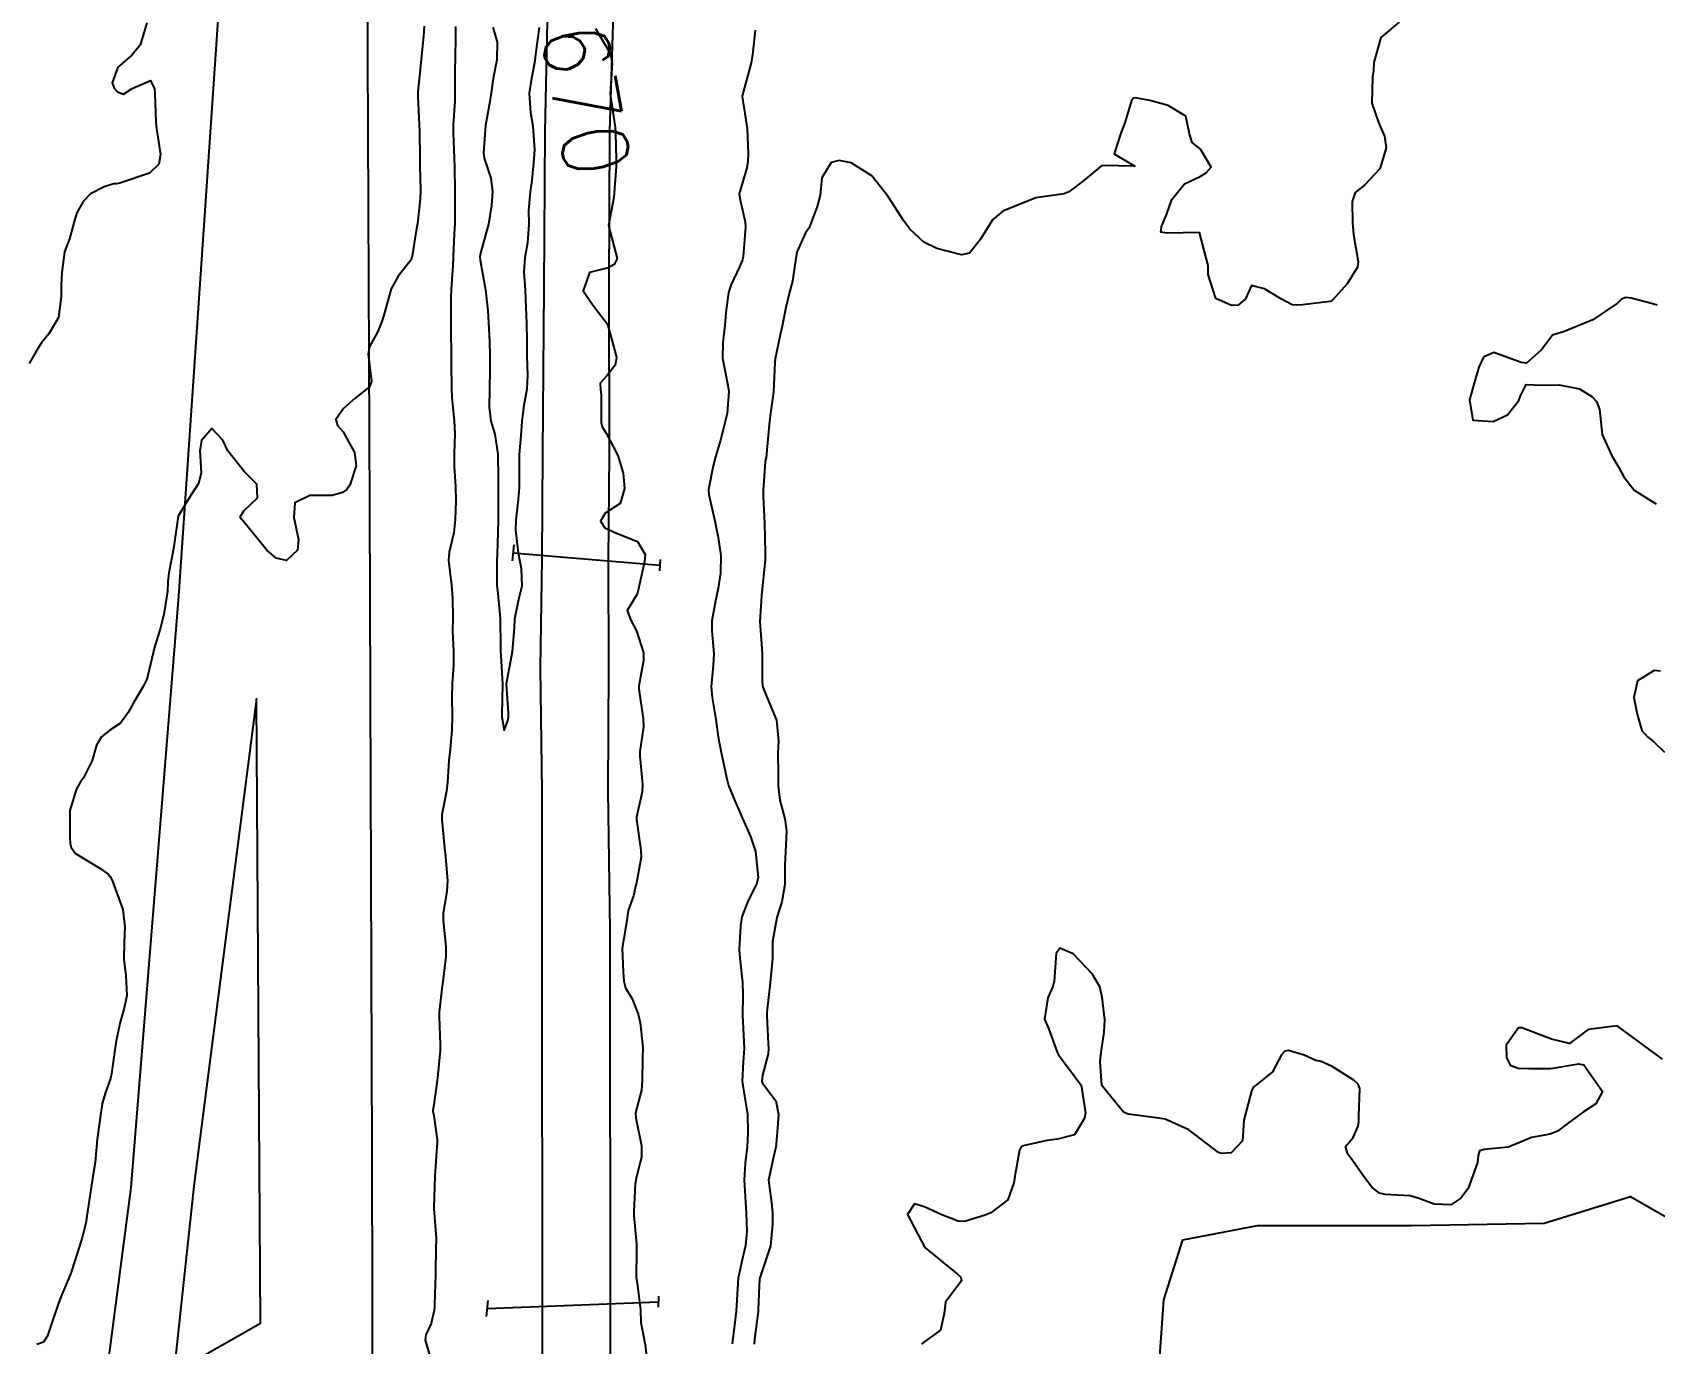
# Model space of a CAD drawing. Header units: metres. Extents: x 292545 to 299085, y 7450245 to 7463078.
# Drawn here: x 296089.7 to 296188.4, y 7456830.1 to 7456909.9 of the extents above; entities that cross this region are included whole.
import ezdxf
from ezdxf.enums import TextEntityAlignment as Align

# ---------------------------------------------------------------- set-up
doc = ezdxf.new("R2010")
doc.units = ezdxf.units.M
for name, color, linetype in [('Cotas', 45, 'Continuous'), ('Curvas de Nivel 1m', 11, 'Continuous'), ('Curvas de Nivel 5m', 15, 'Continuous'), ('Hidrografia', 140, 'Continuous'), ('Linha Férrea', 20, 'Continuous'), ('Pórtico', 62, 'Continuous'), ('Vias Primárias', 230, 'Continuous')]:
    doc.layers.add(name, color=color, linetype=linetype)
doc.styles.add('Style-STANDARD', font='STANDARD.shx')

msp = doc.modelspace()

# ---------------------------------------------------------------- linework, layer by layer
at = {"layer": 'Curvas de Nivel 1m', "flags": 128}
for points, elevation in [([(296096.611, 7456910.504), (296096.22, 7456909.153), (296095.677, 7456908.518), (296094.846, 7456907.809), (296094.502, 7456906.868), (296094.621, 7456906.532), (296094.83, 7456906.315), (296095.188, 7456906.165), (296095.719, 7456906.517), (296096.838, 7456907.002), (296097.083, 7456906.497), (296097.11, 7456906.216), (296097.167, 7456904.496), (296097.215, 7456904.079), (296097.458, 7456902.493), (296097.359, 7456901.912), (296096.772, 7456901.359), (296094.982, 7456900.744), (296094.765, 7456900.716), (296094.589, 7456900.708), (296094.029, 7456900.537), (296093.198, 7456900.104), (296092.749, 7456899.64), (296092.353, 7456898.94), (296092.242, 7456898.555), (296091.908, 7456897.371), (296091.601, 7456896.561), (296091.444, 7456895.313), (296091.408, 7456894.569), (296091.404, 7456893.847), (296091.237, 7456892.571), (296090.653, 7456891.584), (296090.197, 7456891.035), (296089.919, 7456890.587), (296089.45, 7456889.777)], 673), ([(296113.504, 7456910.304), (296113.47, 7456909.701), (296113.315, 7456908.305), (296113.278, 7456907.876), (296113.125, 7456906.307), (296113.115, 7456906.021), (296113.212, 7456904.306), (296113.229, 7456903.876), (296113.239, 7456902.305), (296113.246, 7456901.837), (296113.288, 7456900.305), (296113.271, 7456899.789), (296113.092, 7456898.306), (296113.045, 7456897.992), (296112.773, 7456896.309), (296112.764, 7456896.257), (296112.71, 7456896.084), (296111.925, 7456895.091), (296111.492, 7456894.328), (296111.05, 7456892.717), (296110.935, 7456892.336), (296110.656, 7456891.685), (296110.18, 7456890.813), (296110.105, 7456890.345), (296110.293, 7456888.668), (296110.182, 7456888.344), (296109.303, 7456887.656), (296108.6, 7456887.029), (296108.127, 7456886.367), (296108.225, 7456886.001), (296108.585, 7456885.609), (296109.259, 7456884.353), (296109.361, 7456883.551), (296108.986, 7456882.356), (296108.804, 7456882.094), (296108.538, 7456881.917), (296107.91, 7456881.743), (296106.536, 7456881.737), (296105.633, 7456881.298), (296105.579, 7456880.399), (296105.858, 7456879.048), (296105.785, 7456878.397), (296105.116, 7456877.781), (296104.495, 7456877.911), (296103.93, 7456878.416), (296102.52, 7456880.125), (296102.378, 7456880.288), (296102.305, 7456880.433), (296102.527, 7456880.807), (296103.368, 7456881.588), (296103.322, 7456882.422), (296102.554, 7456883.199), (296101.556, 7456884.445), (296101.242, 7456885.113), (296100.586, 7456885.816), (296099.952, 7456885.093), (296099.855, 7456884.467), (296099.924, 7456883.095), (296099.77, 7456882.468), (296099.285, 7456881.723), (296098.523, 7456880.48), (296098.244, 7456878.484), (296097.95, 7456877.019), (296097.897, 7456876.489), (296097.869, 7456875.891), (296097.651, 7456874.492), (296097.402, 7456873.532), (296097.089, 7456872.5), (296096.674, 7456870.775), (296096.595, 7456870.507), (296096.399, 7456870.114), (296095.798, 7456869.106), (296095.477, 7456868.519), (296095.018, 7456867.879), (296094.367, 7456867.437), (296093.851, 7456867.045), (296093.559, 7456866.538), (296093.293, 7456865.591), (296092.761, 7456864.546), (296092.585, 7456864.293), (296092.326, 7456863.866), (296091.937, 7456862.556), (296091.934, 7456860.909), (296091.955, 7456860.555), (296092.02, 7456860.294), (296092.277, 7456859.944), (296093.808, 7456858.994), (296094.264, 7456858.676), (296094.377, 7456858.529), (296094.534, 7456858.252), (296095.155, 7456856.521), (296095.281, 7456855.46), (296095.24, 7456854.52), (296095.224, 7456853.499), (296095.338, 7456852.519), (296095.394, 7456851.298), (296095.248, 7456850.519), (296095.003, 7456849.673), (296094.757, 7456848.524), (296094.679, 7456847.983), (296094.474, 7456846.526), (296094.403, 7456846.243), (296094.106, 7456845.379), (296093.907, 7456844.721), (296093.879, 7456844.533), (296093.845, 7456844.288), (296093.604, 7456842.537), (296093.464, 7456841.127), (296093.379, 7456840.54), (296093.241, 7456839.748), (296093.073, 7456838.544), (296092.898, 7456837.433), (296092.686, 7456836.55), (296092.519, 7456836.028), (296092.054, 7456834.559), (296091.97, 7456834.318), (296091.446, 7456833.077), (296091.24, 7456832.567), (296090.909, 7456831.604), (296090.568, 7456830.574), (296090.316, 7456830.188), (296089.925, 7456830.043)], 672), ([(296115.407, 7456910.285), (296115.412, 7456909.74), (296115.386, 7456908.285), (296115.37, 7456907.762), (296115.38, 7456906.285), (296115.366, 7456905.743), (296115.266, 7456904.285), (296115.264, 7456903.819), (296115.338, 7456902.284), (296115.36, 7456901.701), (296115.377, 7456900.284), (296115.379, 7456899.658), (296115.368, 7456898.284), (296115.344, 7456897.667), (296115.281, 7456896.284), (296115.251, 7456895.738), (296115.146, 7456894.285), (296115.126, 7456893.838), (296115.125, 7456892.285), (296115.127, 7456891.816), (296115.152, 7456890.285), (296115.157, 7456889.762), (296115.163, 7456888.285), (296115.189, 7456887.703), (296115.341, 7456886.283), (296115.376, 7456885.491), (296115.328, 7456884.282), (296115.341, 7456883.503), (296115.419, 7456882.281), (296115.429, 7456881.386), (296115.401, 7456880.281), (296115.322, 7456879.471), (296115.028, 7456878.285), (296114.991, 7456877.782), (296115.177, 7456876.283), (296115.242, 7456875.505), (296115.247, 7456874.282), (296115.239, 7456873.484), (296115.284, 7456872.281), (296115.291, 7456871.404), (296115.219, 7456870.282), (296115.19, 7456869.487), (296115.211, 7456868.282), (296115.197, 7456867.455), (296115.088, 7456866.283), (296115.019, 7456865.61), (296114.931, 7456864.284), (296114.87, 7456863.739), (296114.591, 7456862.287), (296114.574, 7456862.013), (296114.748, 7456860.285), (296114.806, 7456859.756), (296114.925, 7456858.283), (296114.889, 7456857.648), (296114.668, 7456856.286), (296114.66, 7456855.854), (296114.821, 7456854.284), (296114.821, 7456853.67), (296114.657, 7456852.285), (296114.606, 7456851.866), (296114.431, 7456850.287), (296114.422, 7456850.025), (296114.477, 7456848.287), (296114.477, 7456847.948), (296114.315, 7456846.288), (296114.293, 7456846.107), (296114.096, 7456844.626), (296114.039, 7456844.291), (296114.039, 7456844.237), (296114.09, 7456843.993), (296114.294, 7456842.515), (296114.3, 7456842.297), (296114.288, 7456842.079), (296114.152, 7456840.298), (296114.098, 7456838.374), (296114.103, 7456838.299), (296114.233, 7456836.525), (296114.229, 7456836.297), (296114.217, 7456836.079), (296114.193, 7456834.297), (296114.13, 7456832.473), (296114.13, 7456832.297), (296114.115, 7456832.133), (296113.938, 7456831.312), (296113.609, 7456830.622), (296113.577, 7456830.303), (296113.911, 7456829.119)], 671), ([(296133.672, 7456910.068), (296133.524, 7456908.734), (296133.427, 7456908.071), (296132.89, 7456906.136), (296132.878, 7456906.079), (296132.877, 7456906.034), (296133.175, 7456904.074), (296133.244, 7456902.53), (296133.221, 7456902.073), (296133.156, 7456901.695), (296132.756, 7456900.31), (296132.694, 7456900.14), (296132.687, 7456900.081), (296132.749, 7456899.735), (296133.049, 7456898.389), (296133.075, 7456898.075), (296132.925, 7456896.287), (296132.891, 7456896.077), (296132.842, 7456895.947), (296132.707, 7456895.664), (296132.197, 7456894.578), (296132.039, 7456894.086), (296131.887, 7456892.871), (296131.816, 7456892.088), (296131.697, 7456891.045), (296131.679, 7456890.09), (296131.948, 7456888.762), (296132.066, 7456888.085), (296131.955, 7456886.731), (296131.804, 7456886.088), (296131.558, 7456885.11), (296131.256, 7456884.093), (296131.106, 7456883.546), (296130.827, 7456882.097), (296130.84, 7456881.797), (296131.229, 7456880.093), (296131.42, 7456879.18), (296131.581, 7456878.089), (296131.558, 7456877.014), (296131.411, 7456876.091), (296131.243, 7456875.314), (296131.032, 7456874.094), (296131.035, 7456873.503), (296131.147, 7456872.093), (296131.097, 7456871.412), (296130.98, 7456870.094), (296131.049, 7456869.437), (296131.278, 7456868.091), (296131.403, 7456867.049), (296131.588, 7456866.088), (296131.934, 7456864.487), (296132.046, 7456864.083), (296132.322, 7456863.38), (296132.903, 7456862.074), (296133.389, 7456860.972), (296133.692, 7456860.066), (296133.851, 7456858.481), (296133.743, 7456858.065), (296133.243, 7456857.076), (296132.86, 7456856.074), (296132.77, 7456855.532), (296132.7, 7456854.075), (296132.721, 7456853.559), (296132.891, 7456852.073), (296132.919, 7456851.329), (296132.903, 7456850.073), (296132.934, 7456849.294), (296132.997, 7456848.071), (296132.942, 7456847.26), (296132.869, 7456846.072), (296133.007, 7456845.167), (296133.2, 7456844.069), (296133.222, 7456842.928), (296133.172, 7456842.069), (296133.049, 7456841.08), (296133, 7456840.07), (296133.064, 7456839.038), (296133.113, 7456838.069), (296133.149, 7456836.925), (296133.078, 7456836.069), (296132.865, 7456835.191), (296132.637, 7456834.073), (296132.584, 7456833.457), (296132.505, 7456832.074), (296132.452, 7456831.568), (296132.265, 7456830.077)], 669), ([(296172.882, 7456910.55), (296171.759, 7456909.611), (296171.349, 7456908.106), (296171.318, 7456907.615), (296171.261, 7456907.202), (296171.224, 7456905.616), (296171.63, 7456904.436), (296171.996, 7456903.612), (296172.096, 7456902.911), (296171.713, 7456901.616), (296170.768, 7456900.634), (296170.211, 7456900.185), (296170.015, 7456899.637), (296170.036, 7456898.341), (296170.108, 7456897.636), (296170.383, 7456895.958), (296170.338, 7456895.634), (296169.72, 7456894.613), (296168.845, 7456893.648), (296168.755, 7456893.576), (296168.682, 7456893.556), (296166.999, 7456893.348), (296166.679, 7456893.318), (296166.359, 7456893.354), (296165.709, 7456893.685), (296164.692, 7456894.318), (296163.89, 7456894.513), (296163.516, 7456893.712), (296163.074, 7456893.321), (296162.679, 7456893.311), (296161.728, 7456893.73), (296161.246, 7456895.194), (296161.258, 7456895.735), (296160.733, 7456897.74), (296158.732, 7456897.714), (296158.361, 7456897.774), (296158.41, 7456898.099), (296158.744, 7456898.883), (296159.036, 7456899.766), (296159.807, 7456900.715), (296160.774, 7456901.163), (296161.139, 7456901.375), (296161.438, 7456901.733), (296160.794, 7456902.821), (296160.287, 7456903.237), (296160.11, 7456903.75), (296159.886, 7456904.826), (296158.82, 7456905.485), (296157.7, 7456905.781), (296156.825, 7456905.947), (296156.699, 7456905.917), (296156.591, 7456905.792), (296156.171, 7456904.435), (296155.928, 7456903.799), (296155.517, 7456902.536), (296156.783, 7456901.79), (296154.783, 7456901.82), (296153.679, 7456900.921), (296152.759, 7456900.222), (296152.491, 7456900.109), (296150.753, 7456899.86), (296148.745, 7456899.054), (296148.12, 7456898.515), (296147.733, 7456897.9), (296147.346, 7456897.285), (296146.719, 7456896.492), (296146.236, 7456896.396), (296144.721, 7456896.765), (296143.934, 7456897.151), (296143.087, 7456897.955), (296142.933, 7456898.155), (296142.737, 7456898.414), (296141.741, 7456899.97), (296140.771, 7456901.199), (296139.515, 7456901.993), (296138.784, 7456902.125), (296138.284, 7456902.007), (296137.721, 7456901.068), (296137.621, 7456900.021), (296137.44, 7456899.329), (296136.95, 7456898.028), (296136.86, 7456897.9), (296136.73, 7456897.726), (296136.2, 7456896.554), (296136.111, 7456896.036), (296135.937, 7456894.795), (296135.744, 7456894.039), (296135.536, 7456893.18), (296135.299, 7456892.044), (296135.181, 7456891.521), (296134.879, 7456890.048), (296134.855, 7456889.832), (296134.779, 7456888.048), (296134.767, 7456887.893), (296134.6, 7456886.743), (296134.521, 7456886.051), (296134.353, 7456884.267), (296134.327, 7456884.054), (296134.282, 7456883.776), (296134.154, 7456882.056), (296134.16, 7456881.677), (296134.237, 7456880.054), (296134.269, 7456878.281), (296134.272, 7456878.053), (296134.265, 7456877.827), (296134.09, 7456876.056), (296134.044, 7456875.632), (296133.958, 7456874.057), (296134.066, 7456872.426), (296134.093, 7456872.063), (296134.1, 7456870.369), (296134.136, 7456870.063), (296134.393, 7456869.419), (296134.966, 7456868.051), (296135.086, 7456866.774), (296135.054, 7456866.049), (296135.059, 7456864.768), (296135.059, 7456864.049), (296135.176, 7456863.192), (296135.479, 7456862.042), (296135.565, 7456861.311), (296135.509, 7456860.042), (296135.48, 7456859.247), (296135.469, 7456858.042), (296135.294, 7456856.998), (296134.979, 7456856.049), (296134.719, 7456854.553), (296134.716, 7456854.052), (296134.711, 7456853.547), (296134.571, 7456852.054), (296134.378, 7456850.27), (296134.374, 7456850.057), (296134.449, 7456848.358), (296134.467, 7456848.055), (296134.449, 7456847.744), (296134.118, 7456846.431), (296134.068, 7456846.106), (296134.071, 7456846.06), (296134.112, 7456845.96), (296134.932, 7456844.878), (296135.09, 7456844.045), (296135.011, 7456842.975), (296134.914, 7456842.047), (296134.753, 7456841.359), (296134.48, 7456840.053), (296134.65, 7456838.671), (296134.712, 7456838.05), (296134.716, 7456837.346), (296134.596, 7456836.051), (296133.974, 7456834.17), (296133.941, 7456834.092), (296133.937, 7456834.06), (296133.85, 7456832.165), (296133.844, 7456832.061), (296133.618, 7456830.373), (296133.606, 7456830.063)], 668), ([(296188.599, 7456893.328), (296188.246, 7456893.417), (296187.006, 7456893.755), (296186.686, 7456893.795), (296186.432, 7456893.696), (296186.17, 7456893.445), (296184.673, 7456892.429), (296182.888, 7456891.701), (296182.665, 7456891.644), (296182.223, 7456891.487), (296181.546, 7456890.6), (296180.637, 7456889.792), (296180.312, 7456889.839), (296178.647, 7456890.436), (296178.016, 7456890.166), (296177.744, 7456889.543), (296177.362, 7456888.29), (296177.156, 7456887.552), (296177.372, 7456886.32), (296178.6, 7456886.24), (296179.484, 7456886.641), (296180.174, 7456887.514), (296180.285, 7456887.845), (296180.623, 7456888.498), (296181.58, 7456888.454), (296182.623, 7456888.483), (296183.857, 7456888.232), (296184.616, 7456887.76), (296184.893, 7456887.457), (296185.073, 7456886.988), (296185.239, 7456885.453), (296185.819, 7456884.199), (296186.262, 7456883.443), (296186.557, 7456882.873), (296187.185, 7456882.066), (296188.232, 7456881.415), (296188.54, 7456881.231)], 667), ([(296188.794, 7456871.029), (296188.418, 7456871.074), (296187.39, 7456870.443), (296187.171, 7456869.428), (296187.376, 7456868.418), (296187.668, 7456867.421), (296187.997, 7456867.044), (296188.366, 7456866.757), (296189.049, 7456866.098)], 667), ([(296188.914, 7456847.408), (296188.141, 7456847.992), (296186.163, 7456849.44), (296184.392, 7456849.225), (296184.157, 7456849.042), (296183.247, 7456848.373), (296182.15, 7456848.637), (296180.353, 7456849.315), (296180.16, 7456849.319), (296179.395, 7456848.27), (296179.413, 7456847.521), (296179.652, 7456847.041), (296180.127, 7456846.871), (296180.778, 7456846.852), (296182.127, 7456846.852), (296183.806, 7456847.141), (296184.129, 7456847.076), (296185.262, 7456845.449), (296184.861, 7456844.697), (296184.1, 7456844.199), (296183.11, 7456843.475), (296182.534, 7456843.035), (296182.083, 7456842.843), (296180.939, 7456842.642), (296180.074, 7456842.281), (296179.528, 7456842.061), (296178.068, 7456841.91), (296177.774, 7456841.837), (296177.687, 7456841.544), (296177.643, 7456841.128), (296177.082, 7456839.55), (296176.645, 7456838.942), (296176.028, 7456838.543), (296175.007, 7456838.591), (296174.037, 7456838.961), (296173.534, 7456839.084), (296172.039, 7456839.184), (296171.692, 7456839.266), (296171.217, 7456839.618), (296170.717, 7456840.29), (296170.059, 7456841.224), (296169.758, 7456841.633), (296169.612, 7456842.093), (296170.078, 7456842.649), (296170.381, 7456843.335), (296170.417, 7456843.627), (296170.425, 7456843.955), (296170.485, 7456845.626), (296170.391, 7456845.902), (296170.118, 7456846.129), (296168.793, 7456846.977), (296168.129, 7456847.264), (296167.814, 7456847.339), (296167.103, 7456847.665), (296166.137, 7456847.934), (296165.918, 7456847.901), (296165.71, 7456847.684), (296165.166, 7456846.646), (296164.114, 7456845.801), (296163.992, 7456845.702), (296163.882, 7456845.475), (296163.433, 7456843.71), (296163.334, 7456842.451), (296162.658, 7456841.721), (296162.062, 7456841.676), (296161.888, 7456841.732), (296160.083, 7456843.121), (296158.625, 7456843.765), (296158.094, 7456843.852), (296156.375, 7456844.075), (296156.097, 7456844.196), (296154.786, 7456845.813), (296154.674, 7456847.275), (296154.745, 7456847.814), (296154.908, 7456849.06), (296154.964, 7456849.812), (296154.806, 7456851.184), (296154.654, 7456851.815), (296154.195, 7456852.604), (296153.038, 7456853.832), (296152.216, 7456854.176), (296151.986, 7456853.843), (296151.864, 7456852.169), (296151.793, 7456851.846), (296151.478, 7456851.153), (296151.283, 7456849.853), (296151.555, 7456849.247), (296152.055, 7456847.841), (296152.14, 7456847.671), (296153.511, 7456845.826), (296153.772, 7456844.147), (296153.723, 7456843.824), (296153.108, 7456842.8), (296152.074, 7456842.546), (296151.454, 7456842.468), (296150.067, 7456842.159), (296149.862, 7456842.076), (296149.757, 7456841.873), (296149.504, 7456840.42), (296149.421, 7456839.876), (296149.055, 7456838.858), (296148.025, 7456838.053), (296147.602, 7456837.896), (296146.405, 7456837.526), (296146.017, 7456837.546), (296145.03, 7456837.93), (296144.027, 7456838.395), (296143.374, 7456838.602), (296142.938, 7456837.951), (296143.993, 7456835.94), (296145.977, 7456834.319), (296146.198, 7456834.139), (296146.229, 7456833.916), (296145.97, 7456833.58), (296145.258, 7456832.629), (296145.165, 7456831.928), (296144.958, 7456830.91), (296143.927, 7456830.193), (296143.803, 7456830.063)], 667)]:
    msp.add_lwpolyline(points, dxfattribs=dict(at, elevation=elevation))
at = {"layer": 'Curvas de Nivel 5m', "elevation": 670, "flags": 128}
for points in [[(296117.689, 7456910.258), (296117.953, 7456909.343), (296117.931, 7456908.254), (296117.707, 7456907.122), (296117.595, 7456906.259), (296117.48, 7456905.604), (296117.238, 7456904.263), (296117.117, 7456902.595), (296117.16, 7456902.264), (296117.562, 7456901.049), (296117.673, 7456900.256), (296117.618, 7456899.389), (296117.422, 7456898.26), (296116.943, 7456896.494), (296116.896, 7456896.267), (296116.922, 7456896.055), (296117.252, 7456894.261), (296117.392, 7456892.981), (296117.418, 7456892.259), (296117.495, 7456891.101), (296117.516, 7456890.257), (296117.514, 7456889.373), (296117.495, 7456888.257), (296117.459, 7456887.115), (296117.571, 7456886.255), (296117.802, 7456885.469), (296117.99, 7456884.249), (296118.017, 7456882.782), (296118.013, 7456882.248), (296118.01, 7456881.72), (296118.007, 7456880.248), (296117.973, 7456878.776), (296117.963, 7456878.248), (296117.942, 7456877.702), (296117.937, 7456876.248), (296117.988, 7456875.767), (296118.135, 7456874.245), (296118.164, 7456872.507), (296118.164, 7456872.244), (296118.176, 7456871.999), (296118.279, 7456870.251), (296118.234, 7456868.402), (296118.233, 7456868.252), (296118.371, 7456867.452), (296118.603, 7456868.023), (296118.636, 7456868.246), (296118.648, 7456868.509), (296118.529, 7456870.248), (296118.54, 7456870.384), (296118.887, 7456872.235), (296119.006, 7456873.673), (296119.035, 7456874.234), (296119.264, 7456875.433), (296119.468, 7456876.23), (296119.442, 7456877.272), (296119.251, 7456878.232), (296119.098, 7456879.651), (296119.114, 7456880.234), (296119.248, 7456881.52), (296119.313, 7456882.232), (296119.305, 7456883.49), (296119.314, 7456884.233), (296119.42, 7456885.396), (296119.478, 7456886.231), (296119.599, 7456887.234), (296119.775, 7456888.228), (296119.821, 7456889.032), (296119.784, 7456890.229), (296119.771, 7456891.11), (296119.758, 7456892.229), (296119.72, 7456893.182), (296119.67, 7456894.23), (296119.602, 7456895.329), (296119.649, 7456896.231), (296119.815, 7456897.136), (296119.898, 7456898.228), (296119.887, 7456899.087), (296119.986, 7456900.228), (296120.085, 7456900.911), (296120.205, 7456902.226), (296120.24, 7456902.774), (296120.137, 7456904.227), (296120, 7456905.043), (296119.913, 7456906.229), (296120.041, 7456907.028), (296120.275, 7456908.226), (296120.326, 7456908.758), (296120.522, 7456910.224)], [(296123.941, 7456910.179), (296124.858, 7456908.634), (296124.943, 7456908.169), (296124.947, 7456908.074), (296124.833, 7456906.17), (296125.142, 7456904.167), (296125.157, 7456903.809), (296125.21, 7456902.166), (296125.199, 7456901.745), (296125.071, 7456900.167), (296125.053, 7456899.872), (296124.733, 7456898.17), (296125.256, 7456896.165), (296125.075, 7456895.799), (296124.704, 7456895.587), (296123.575, 7456895.312), (296123.183, 7456894.193), (296123.799, 7456893.308), (296124.663, 7456892.17), (296125.218, 7456890.164), (296125.138, 7456889.662), (296124.626, 7456889.019), (296124.222, 7456888.573), (296124.248, 7456888.175), (296124.293, 7456887.858), (296124.286, 7456886.175), (296124.341, 7456885.924), (296124.587, 7456885.533), (296125.303, 7456884.163), (296125.63, 7456883.086), (296125.709, 7456882.158), (296125.453, 7456881.242), (296124.528, 7456880.661), (296124.249, 7456880.174), (296124.517, 7456879.772), (296125.228, 7456879.447), (296126.505, 7456878.93), (296126.965, 7456878.145), (296126.932, 7456877.702), (296126.572, 7456876.149), (296126.561, 7456876.06), (296126.469, 7456875.726), (296125.876, 7456874.738), (296126.088, 7456874.154), (296126.443, 7456873.503), (296126.87, 7456872.146), (296126.868, 7456871.696), (296126.586, 7456870.148), (296126.585, 7456869.963), (296126.845, 7456868.145), (296126.872, 7456867.641), (296126.636, 7456866.147), (296126.632, 7456865.866), (296126.809, 7456864.145), (296126.778, 7456863.694), (296126.443, 7456862.149), (296126.445, 7456862.005), (296126.711, 7456860.146), (296126.715, 7456859.709), (296126.429, 7456858.148), (296126.401, 7456858.008), (296126.251, 7456857.363), (296125.93, 7456856.462), (296125.893, 7456856.155), (296125.839, 7456855.765), (296125.571, 7456854.16), (296125.617, 7456852.733), (296125.665, 7456852.158), (296125.772, 7456851.749), (296126.172, 7456851.093), (296126.545, 7456850.146), (296126.668, 7456849.634), (296126.821, 7456848.143), (296126.799, 7456847.477), (296126.781, 7456846.143), (296126.733, 7456845.518), (296126.386, 7456844.147), (296126.391, 7456843.846), (296126.749, 7456842.143), (296126.735, 7456841.471), (296126.408, 7456840.146), (296126.356, 7456839.83), (296126.266, 7456838.148), (296126.272, 7456837.894), (296126.443, 7456836.145), (296126.432, 7456835.702), (296126.41, 7456834.146), (296126.499, 7456833.614), (296126.672, 7456832.143), (296126.706, 7456831.378), (296126.944, 7456830.14), (296127.117, 7456828.932)]]:
    msp.add_lwpolyline(points, dxfattribs=at)
at = {"layer": 'Hidrografia'}
msp.add_lwpolyline([(296157.957, 7456824.411), (296158.543, 7456832.755), (296159.716, 7456836.414), (296164.26, 7456837.293), (296173.641, 7456837.293), (296181.703, 7456837.439), (296186.98, 7456839.049), (296195.648, 7456834.084), (296193.872, 7456830.094)], dxfattribs=at)
at = {"layer": 'Linha Férrea', "linetype": 'Continuous'}
for points in [[(296129.307, 7457007.75), (296128.203, 7456999.747), (296126.927, 7456990.465), (296125.779, 7456981.052), (296124.416, 7456969.084), (296123.549, 7456959.668), (296122.965, 7456951.1), (296122.402, 7456941.728), (296122.036, 7456933.337), (296121.467, 7456924.156), (296121.082, 7456914.491), (296120.854, 7456903.891), (296120.786, 7456894.355), (296120.717, 7456884.326), (296120.671, 7456877.879), (296120.581, 7456871.228), (296120.671, 7456863.694), (296120.67, 7456855.274), (296120.67, 7456847.512), (296120.692, 7456837.776), (296120.691, 7456826.99)], [(296124.86, 7456826.977), (296124.86, 7456837.78), (296124.838, 7456847.516), (296124.839, 7456855.274), (296124.713, 7456863.75), (296124.75, 7456871.225), (296124.727, 7456877.821), (296124.794, 7456884.265), (296124.78, 7456894.354), (296124.821, 7456903.902), (296125.144, 7456914.387), (296125.469, 7456923.997), (296125.862, 7456933.089), (296126.436, 7456941.65), (296126.97, 7456950.937), (296127.527, 7456959.41), (296128.418, 7456968.771), (296129.578, 7456980.601), (296130.893, 7456990.167), (296132.03, 7456999.241), (296133.277, 7457007.436)]]:
    msp.add_lwpolyline(points, dxfattribs=at)
at = {"layer": 'Pórtico'}
for points in [[(296118.961, 7456878.731), (296118.865, 7456877.749)], [(296118.913, 7456878.24), (296127.864, 7456877.499)], [(296127.87, 7456877.835), (296127.842, 7456877.151)], [(296127.788, 7456832.992), (296127.76, 7456832.308)], [(296117.387, 7456832.728), (296117.291, 7456831.746)], [(296117.339, 7456832.237), (296127.774, 7456832.65)]]:
    msp.add_lwpolyline(points, dxfattribs=at)
at = {"layer": 'Vias Primárias'}
msp.add_lwpolyline([(296110.419, 7456805.605), (296110.347, 7456841.803), (296110.201, 7456880.993), (296110.057, 7456913.106), (296110.198, 7456954.404), (296111.38, 7456973.721), (296114.336, 7456999.038), (296118.928, 7457028.684), (296124.472, 7457064.242), (296130.243, 7457102.1), (296135.381, 7457134.557), (296141.7, 7457171.557), (296144.612, 7457189.976), (296148.929, 7457219.687), (296153.795, 7457249.95)], dxfattribs=at)
at = {"layer": 'Vias Primárias', "elevation": 696.256}
msp.add_lwpolyline([(295916.735, 7456763.718), (295924.926, 7456766.197), (295933.209, 7456748.066, 0.323044), (295939.021, 7456744.759), (295946.126, 7456730.204, -0.161963), (295948.356, 7456713.531, -0.022051), (295943.287, 7456692.1, -0.015638), (295935.447, 7456667.423, 0.031096), (295932.804, 7456658.119, 0.384566), (295938.482, 7456648.196), (296057.523, 7456612.407, 0.570498), (296067.032, 7456621.174), (296081.209, 7456725.396), (296089.401, 7456791.608), (296095.669, 7456839.605), (296098.574, 7456875.599), (296101.369, 7456916.64, 0.124926), (296089.75, 7456971.251, 0.212516), (296082.15, 7456972.702, -0.049577), (296056.109, 7456970.804, -0.108046), (296017.506, 7456980.634, 0.594482), (296011.63, 7456977.351, -0.013454), (296006.204, 7456940.556, -0.172494), (296003.663, 7456927.843, -2.071126)], format="xyb", dxfattribs=at)
at = {"layer": 'Vias Primárias'}
msp.add_lwpolyline([(296098.271, 7456828.339), (296103.532, 7456831.331), (296103.294, 7456869.346), (296099.499, 7456839.86)], close=True, dxfattribs=at)

# ---------------------------------------------------------------- texts
at = {"layer": 'Cotas', "style": 'Style-STANDARD'}
msp.add_text('670', height=4, rotation=280.52884, dxfattribs=at).set_placement((296123.365, 7456905.838, 670), align=Align.MIDDLE_CENTER)

doc.saveas('drawing.dxf')
